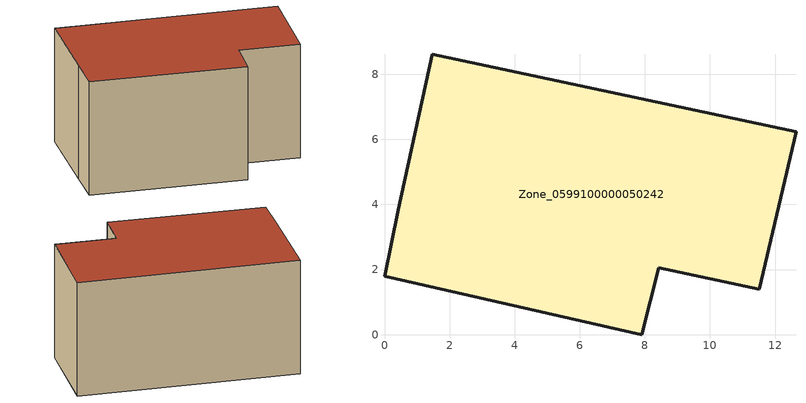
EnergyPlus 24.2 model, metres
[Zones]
Zone_0599100000050242
 floor ground (C_G): 1.47,8.61 12.64,6.23 11.51,1.39 8.43,2.05 7.9,0 0,1.79 0.43,3.84 z0
 wall outside (C_F): 0.43,3.84 0,1.79 7.9,0 8.43,2.05 11.51,1.39 12.64,6.23 1.47,8.61 0.43,3.84 z0:6.12
 roof outside (C_R): 11.51,1.39 12.64,6.23 1.47,8.61 0.43,3.84 0,1.79 7.9,0 8.43,2.05 z6.12
[BUILDING]
Pand.0599100000050242: North Axis=0; Terrain=City; Loads Convergence Tolerance Value=0.04; Temperature Convergence Tolerance Value=0.4; Solar Distribution=FullExterior; Maximum Number of Warmup Days=25; Minimum Number of Warmup Days=1
[Site:Location]
Rotterdam.The.Hague.AP_ZH_NLD Design_Conditions: Latitude=51.96; Longitude=4.45; Time Zone=1; Elevation=-4.5
[SITE:GROUNDTEMPERATURE:BUILDINGSURFACE]
18, 18, 18, 18, 18, 18, 18, 18, 18, 18, 18, 18
[MATERIAL] Thermal Absorptance=0.9; Solar Absorptance=0.7; Visible Absorptance=0.7
Name | Roughness | Thickness | Conductivity | Density | Specific Heat
G.TC.1946 | MediumSmooth | 0.15 | 1 | 540 | 1210
F.TC.1946 | Rough | 0.3 | 0.857143 | 1920 | 840
R.TC.1946 | MediumRough | 0.2 | 0.909091 | 1500 | 1000
[CONSTRUCTION]
C_G: G.TC.1946
C_F: F.TC.1946
C_R: R.TC.1946
[ZONE]
Zone_0599100000050242: Type=1; Multiplier=1; Ceiling Height=Autocalculate; Volume=Autocalculate; Floor Area=autocalculate; Part of Total Floor Area=Yes
[ZONEINFILTRATION:DESIGNFLOWRATE]
Infil_Zone_0599100000050242: Zone or ZoneList or Space or SpaceList=Zone_0599100000050242; Schedule=AlwaysOn; Design Flow Rate Calculation Method=Flow/Area; Flow Rate per Floor Area=0.003; Constant Term Coefficient=1; Temperature Term Coefficient=0; Velocity Term Coefficient=0; Velocity Squared Term Coefficient=0
[HVACTEMPLATE:ZONE:IDEALLOADSAIRSYSTEM]
Zone_0599100000050242: Maximum Heating Supply Air Temperature=50; Minimum Cooling Supply Air Temperature=13; Maximum Heating Supply Air Humidity Ratio=0.0156; Minimum Cooling Supply Air Humidity Ratio=0.0077; Heating Limit=NoLimit; Cooling Limit=NoLimit; Dehumidification Control Type=ConstantSensibleHeatRatio; Cooling Sensible Heat Ratio=0.7; Dehumidification Setpoint=60; Humidification Control Type=None; Humidification Setpoint=30; Outdoor Air Method=None; Outdoor Air Flow Rate per Person=0.00944; Outdoor Air Flow Rate per Zone Floor Area=0; Outdoor Air Flow Rate per Zone=0; Demand Controlled Ventilation Type=None; Outdoor Air Economizer Type=NoEconomizer; Heat Recovery Type=None; Sensible Heat Recovery Effectiveness=0.7; Latent Heat Recovery Effectiveness=0.65
[ZONECONTROL:THERMOSTAT]
ThermostatControl_Zone_0599100000050242: Zone or ZoneList=Zone_0599100000050242; Control Type Schedule=DualSetpointControlType; Control 1=Thermostat_Zone_0599100000050242; Temperature Difference Between Cutout And Setpoint=0
[THERMOSTATSETPOINT:DUALSETPOINT]
Thermostat_Zone_0599100000050242: Heating Setpoint Temperature Schedule=HeatingSetpoint_Zone_0599100000050242; Cooling Setpoint Temperature Schedule=CoolingSetpoint_Zone_0599100000050242
[SCHEDULE:COMPACT]
HeatingSetpoint_Zone_0599100000050242: Through: 12/31, For: AllDays, Until: 24:00, 21
CoolingSetpoint_Zone_0599100000050242: Through: 12/31, For: AllDays, Until: 24:00, 24
DualSetpointControlType: Through: 12/31, For: AllDays, Until: 24:00, 4
AlwaysOn: Through: 12/31, For: AllDays, Until: 24:00, 1
